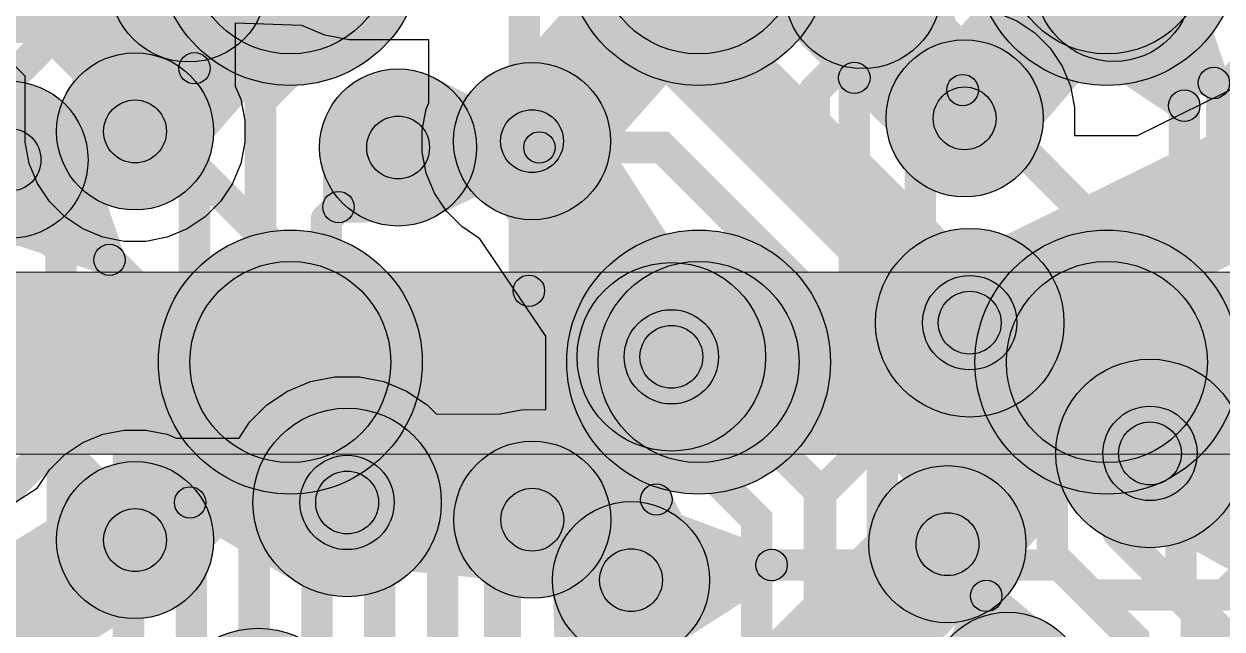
# Model space of a CAD drawing. Extents: x -8.7 to 8.7, y -8.7 to 8.7.
# Drawn here: x -3.674 to -1.767, y -6.925 to -5.962 of the extents above; entities that cross this region are included whole.
import ezdxf

# ---------------------------------------------------------------- set-up
doc = ezdxf.new("R2010")
doc.units = 0
doc.header["$MEASUREMENT"] = 0
doc.layers.get('0').update_dxf_attribs({"color": 1, "linetype": 'CONTINUOUS'})
for name, color, linetype in [('BOTTOMSOLDERMASK', 111, 'CONTINUOUS'), ('DRILL_1', 232, 'CONTINUOUS'), ('DRILL_2', 3, 'CONTINUOUS'), ('DRILL_3', 254, 'CONTINUOUS'), ('L01', 3, 'CONTINUOUS'), ('L02', 241, 'CONTINUOUS'), ('L03', 151, 'CONTINUOUS'), ('L04', 1, 'CONTINUOUS'), ('TOPSOLDERMASK', 4, 'CONTINUOUS')]:
    doc.layers.add(name, color=color, linetype=linetype)

# ---------------------------------------------------------------- blocks, each defined once
blk = doc.blocks.new('_DCODE_19')
h = blk.add_hatch(color=256)
edge = h.paths.add_edge_path()
edge.add_arc((0, 0), 0.15999, 0, 360)
blk.add_circle((0, 0), 0.16)
blk = doc.blocks.new('_DCODE_20')
h = blk.add_hatch(color=256)
edge = h.paths.add_edge_path()
edge.add_arc((0, 0), 0.05, 0, 360)
blk.add_circle((0, 0), 0.05)
blk = doc.blocks.new('_DCODE_21')
h = blk.add_hatch(color=256)
edge = h.paths.add_edge_path()
edge.add_arc((0, 0), 0.075, 0, 360)
blk.add_circle((0, 0), 0.075)
blk = doc.blocks.new('_DCODE_24')
h = blk.add_hatch(color=256)
edge = h.paths.add_edge_path()
edge.add_arc((0, 0), 0.025, 0, 360)
blk.add_circle((0, 0), 0.025)
blk = doc.blocks.new('FINGER_100X250OBR_L01')
at = {"const_width": 0.04}
for points in [[(0.02, 0.035, 1), (-0.02, 0.035, 1)], [(0.02, -0.035, 1), (-0.02, -0.035, 1)]]:
    blk.add_lwpolyline(points, format="xyb", close=True, dxfattribs=at)
at = {"const_width": 0.08}
blk.add_lwpolyline([(0, -0.035), (0, 0.035)], dxfattribs=at)
blk = doc.blocks.new('_DCODE_23')
h = blk.add_hatch(color=256)
edge = h.paths.add_edge_path()
edge.add_arc((0, 0), 0.12499, 0, 360)
blk.add_circle((0, 0), 0.125)
blk = doc.blocks.new('_DCODE_40')
h = blk.add_hatch(color=256)
edge = h.paths.add_edge_path()
edge.add_arc((0, 0), 0.15, 0, 360)
blk.add_circle((0, 0), 0.15)
blk = doc.blocks.new('_DCODE_47')
h = blk.add_hatch(color=256)
edge = h.paths.add_edge_path()
edge.add_arc((0, 0), 0.21, 0, 360)
blk.add_circle((0, 0), 0.21)
blk = doc.blocks.new('FINGER_100X250OBR_TOPSOLDERMASK')
at = {"const_width": 0.12}
for points in [[(0.06, 0.025, 1), (-0.06, 0.025, 1)], [(0.06, -0.025, 1), (-0.06, -0.025, 1)]]:
    blk.add_lwpolyline(points, format="xyb", close=True, dxfattribs=at)
at = {"const_width": 0.24}
blk.add_lwpolyline([(0, -0.025), (0, 0.025)], dxfattribs=at)

msp = doc.modelspace()

# ---------------------------------------------------------------- hatches: boundary and pattern name
at = {"layer": 'TOPSOLDERMASK'}
msp.add_hatch(color=256, dxfattribs=at).paths.add_polyline_path([(-5.82213, 5.85628), (-5.94736, 5.8366), (-6.62182, 4.80612), (-6.620039999999999, 4.71309), (-6.61635, 4.711880000000001), (-6.616410000000001, 3.82778), (-6.6466, 3.82778), (-6.6471, -4.03837), (-6.615889999999999, -4.03837), (-6.61592, -4.52879), (-6.6172, -4.529059999999999), (-6.6172, -4.60695), (-5.86027, -5.83361), (-4.36774, -6.64124), (-4.36859, -6.646030000000001), (4.07308, -6.64657), (4.06789, -6.61715), (5.53415, -5.73635), (5.53766, -5.63462), (5.44294, -5.50658), (5.34647, -5.50307), (3.90162, -6.35761), (-4.2364, -6.357069999999999), (-4.2357, -6.35554), (-4.30835, -6.28289), (-5.6105, -5.62135), (-6.32696, -4.48393), (-6.326919999999999, -3.89874), (-6.35709, -3.90406), (-6.357080000000001, -3.78827), (-6.36165, -3.765330000000001), (-6.36165, -3.73085), (-6.357080000000001, -3.70789), (-6.35669, 2.45571), (-6.36163, 2.48054), (-6.36163, 2.51502), (-6.35668, 2.53988), (-6.35661, 3.72058), (-6.32642, 3.72058), (-6.32641, 3.88905), (-6.33143, 3.91427), (-6.33143, 3.94875), (-6.3264, 3.974), (-6.32636, 4.63291), (-6.326890000000001, 4.63316), (-5.700480000000001, 5.65949), (-5.700480000000001, 5.75788)])

# ---------------------------------------------------------------- linework, layer by layer
at = {"layer": 'L01', "const_width": 0.05}
for points in [[(-3.21191, -5.77657), (-3.21191, -5.99883)], [(-2.87732, -6.50164), (-2.87732, -5.794519999999999)], [(-2.13872, -5.99119), (-2.13872, -5.80741)], [(-2.77227, -6.50165), (-2.77227, -5.9176)], [(-2.24702, -6.09949), (-2.13872, -5.99119)], [(-3.21191, -5.99883), (-3.29752, -6.08444), (-3.29752, -6.501609999999999)], [(-3.40257, -6.501609999999999), (-3.40257, -6.03263)], [(-2.35207, -6.50167), (-2.35207, -6.047940000000001)], [(-2.24702, -6.50168), (-2.24702, -6.09949)], [(-1.82682, -6.09216), (-1.82682, -6.50171)], [(-3.19247, -6.27271), (-3.17324, -6.253480000000001)], [(-3.19247, -6.50162), (-3.19247, -6.27271)], [(-3.72688, -7.376230000000001), (-3.61267, -7.26202), (-3.61267, -6.50159)], [(-3.50762, -6.5016), (-3.50762, -7.3237)], [(-3.40257, -6.501609999999999), (-3.40755, -6.50659)], [(-3.40755, -6.50659), (-3.40755, -7.365069999999999)], [(-3.29752, -6.501609999999999), (-3.29752, -6.58825)], [(-3.19247, -6.50162), (-3.19247, -6.624639999999999)], [(-3.08742, -6.66103), (-3.08742, -6.50163)], [(-2.88432, -7.76152), (-2.8806, -7.75312), (-2.8806, -7.53216), (-3.00755, -7.40521), (-3.00755, -6.7226), (-2.98237, -6.69742), (-2.98237, -6.50163)], [(-2.87732, -6.50164), (-2.87732, -6.733810000000001)], [(-2.66722, -6.50165), (-2.66722, -6.71862)], [(-2.53712, -7.10313), (-2.50755, -7.036289999999999), (-2.50755, -6.750389999999999), (-2.56217, -6.69577), (-2.56217, -6.50166)], [(-2.44016, -7.43648), (-2.4, -7.396319999999999), (-2.4, -7.15463), (-2.40755, -7.14708), (-2.40755, -6.705189999999999), (-2.45712, -6.65562), (-2.45712, -6.50167)], [(-2.35207, -6.50167), (-2.35207, -6.606669999999999)], [(-2.14197, -6.50169), (-2.14197, -6.87195)], [(-1.90755, -7.105639999999999), (-1.90755, -6.93992), (-1.93414, -6.91333), (-1.93414, -6.913239999999999), (-2.03692, -6.810460000000001), (-2.03692, -6.5017)], [(-1.93187, -6.5017), (-1.93187, -6.77162)], [(-3.29752, -6.58825), (-3.30755, -6.59828)], [(-3.30755, -6.59828), (-3.30755, -7.406510000000001)], [(-3.19247, -6.624639999999999), (-3.20755, -6.63972)], [(-2.35207, -6.606669999999999), (-2.30755, -6.65119)], [(-3.20755, -6.63972), (-3.20755, -7.44795)], [(-3.10755, -6.68116), (-3.08742, -6.66103)], [(-2.30755, -6.65119), (-2.30755, -7.105639999999999)], [(-3.10755, -7.63081), (-3.10755, -6.68116)], [(-2.87732, -6.733810000000001), (-2.90755, -6.76404)], [(-2.90755, -6.76404), (-2.90755, -7.36377)], [(-1.93187, -6.77162), (-1.83414, -6.86935)], [(-1.83414, -6.86935), (-1.83414, -6.87189)], [(-1.83414, -6.87189), (-1.80755, -6.89848)], [(-1.80755, -6.89848), (-1.80755, -7.14708)]]:
    msp.add_lwpolyline(points, dxfattribs=at)
at = {"layer": 'L01', "const_width": 0.025}
for points in [[(-2.12622, -5.99119, 1), (-2.15122, -5.99119, 1)], [(-2.12622, -5.99119, 1), (-2.15122, -5.99119, 1)], [(-3.19941, -5.99883, 1), (-3.22441, -5.99883, 1)], [(-3.19941, -5.99883, 1), (-3.22441, -5.99883, 1)], [(-3.39007, -6.03263, 1), (-3.41507, -6.03263, 1)], [(-2.33957, -6.047940000000001, 1), (-2.36457, -6.047940000000001, 1)], [(-2.23452, -6.09949, 1), (-2.25952, -6.09949, 1)], [(-2.23452, -6.09949, 1), (-2.25952, -6.09949, 1)], [(-1.81432, -6.09216, 1), (-1.83932, -6.09216, 1)], [(-3.16074, -6.253480000000001, 1), (-3.18574, -6.253480000000001, 1)], [(-3.17997, -6.27271, 1), (-3.20497, -6.27271, 1)], [(-3.17997, -6.27271, 1), (-3.20497, -6.27271, 1)], [(-3.60017, -6.50159, 1), (-3.62517, -6.50159, 1)], [(-3.49512, -6.5016, 1), (-3.52012, -6.5016, 1)], [(-3.39505, -6.50659, 1), (-3.42005, -6.50659, 1)], [(-3.39007, -6.501609999999999, 1), (-3.41507, -6.501609999999999, 1)], [(-3.39007, -6.501609999999999, 1), (-3.41507, -6.501609999999999, 1)], [(-3.28502, -6.501609999999999, 1), (-3.31002, -6.501609999999999, 1)], [(-3.28502, -6.501609999999999, 1), (-3.31002, -6.501609999999999, 1)], [(-3.17997, -6.50162, 1), (-3.20497, -6.50162, 1)], [(-3.17997, -6.50162, 1), (-3.20497, -6.50162, 1)], [(-3.07492, -6.50163, 1), (-3.09992, -6.50163, 1)], [(-2.96987, -6.50163, 1), (-2.99487, -6.50163, 1)], [(-2.86482, -6.50164, 1), (-2.88982, -6.50164, 1)], [(-2.86482, -6.50164, 1), (-2.88982, -6.50164, 1)], [(-2.75977, -6.50165, 1), (-2.78477, -6.50165, 1)], [(-2.65472, -6.50165, 1), (-2.67972, -6.50165, 1)], [(-2.54967, -6.50166, 1), (-2.57467, -6.50166, 1)], [(-2.44462, -6.50167, 1), (-2.46962, -6.50167, 1)], [(-2.33957, -6.50167, 1), (-2.36457, -6.50167, 1)], [(-2.33957, -6.50167, 1), (-2.36457, -6.50167, 1)], [(-2.23452, -6.50168, 1), (-2.25952, -6.50168, 1)], [(-2.12947, -6.50169, 1), (-2.15447, -6.50169, 1)], [(-2.02442, -6.5017, 1), (-2.04942, -6.5017, 1)], [(-1.91937, -6.5017, 1), (-1.94437, -6.5017, 1)], [(-1.81432, -6.50171, 1), (-1.83932, -6.50171, 1)], [(-3.29505, -6.59828, 1), (-3.32005, -6.59828, 1)], [(-3.28502, -6.58825, 1), (-3.31002, -6.58825, 1)], [(-3.17997, -6.624639999999999, 1), (-3.20497, -6.624639999999999, 1)], [(-2.33957, -6.606669999999999, 1), (-2.36457, -6.606669999999999, 1)], [(-3.19505, -6.63972, 1), (-3.22005, -6.63972, 1)], [(-3.07492, -6.66103, 1), (-3.09992, -6.66103, 1)], [(-3.07492, -6.66103, 1), (-3.09992, -6.66103, 1)], [(-2.29505, -6.65119, 1), (-2.32005, -6.65119, 1)], [(-3.09505, -6.68116, 1), (-3.12005, -6.68116, 1)], [(-2.65472, -6.71862, 1), (-2.67972, -6.71862, 1)], [(-2.86482, -6.733810000000001, 1), (-2.88982, -6.733810000000001, 1)], [(-2.89505, -6.76404, 1), (-2.92005, -6.76404, 1)], [(-1.91937, -6.77162, 1), (-1.94437, -6.77162, 1)], [(-1.91937, -6.77162, 1), (-1.94437, -6.77162, 1)], [(-2.12947, -6.87195, 1), (-2.15447, -6.87195, 1)], [(-1.82164, -6.86935, 1), (-1.84664, -6.86935, 1)], [(-1.82164, -6.86935, 1), (-1.84664, -6.86935, 1)], [(-1.82164, -6.87189, 1), (-1.84664, -6.87189, 1)], [(-1.82164, -6.87189, 1), (-1.84664, -6.87189, 1)], [(-1.79505, -6.89848, 1), (-1.82005, -6.89848, 1)], [(-1.79505, -6.89848, 1), (-1.82005, -6.89848, 1)]]:
    msp.add_lwpolyline(points, format="xyb", close=True, dxfattribs=at)
at = {"layer": 'L01'}
for points in [[(-1.81395, -5.88946), (-1.80187, -6.09066), (-2.00824, -6.00084), (-1.84072, -6.11294)], [(-3.41936, -6.051159999999999), (-3.49165, -5.98566), (-3.38339, -6.04867), (-3.32081, -5.97384)], [(-2.37217, -6.06281), (-2.4342, -5.978940000000001), (-2.33515, -6.06635), (-2.25836, -5.99575)], [(-3.19824, -6.2532), (-3.19717, -6.15736), (-3.17296, -6.27848), (-3.07712, -6.27741)], [(-3.73781, -6.322719999999999), (-3.79242, -6.24899), (-3.70328, -6.32825), (-3.62839, -6.27524)], [(-2.6449, -6.70737), (-2.60151, -6.79345), (-2.67909, -6.696619999999999), (-2.76393, -6.742389999999999)], [(-2.62853, -6.94376), (-2.7847, -7.07117), (-2.83247, -6.85124), (-2.82548, -7.05267)], [(-2.12595, -6.852760000000001), (-2.03146, -6.931610000000001), (-2.16473, -6.861610000000001), (-2.21566, -6.97364)]]:
    msp.add_solid(points, dxfattribs=at)
at = {"layer": 'L02'}
for points, const_width in [([(-2.8702, -6.38662), (-3.20581, -6.38662), (-3.62505, -5.96738), (-3.80845, -5.96738), (-3.95514, -5.82069), (-4.03153, -5.68494)], 0.05), ([(-3.13691, -5.78766), (-3.41191, -5.89766)], 0.2), ([(-2.73616, -5.8685), (-2.26834, -6.33632)], 0.15), ([(-1.95123, -6.29582), (-2.17962, -6.06743)], 0.05), ([(-1.77962, -6.05606), (-1.63986, -6.195819999999999), (-1.25836, -6.195819999999999), (-1.177, -6.27718), (-0.9811, -6.27718), (-0.89554, -6.362740000000001), (-0.32877, -6.362740000000001), (-0.25734, -6.43417)], 0.05), ([(-4.12262, -6.13012), (-3.52941, -6.723330000000001), (-3.40961, -6.723330000000001)], 0.05), ([(-2.85344, -6.15868), (-2.65812, -6.15868), (-2.41834, -6.39846), (-2.41834, -6.5056), (-2.26156, -6.662380000000001), (-1.89838, -6.662380000000001), (-1.88132, -6.64532)], 0.05), ([(-2.26834, -6.33632), (-2.26834, -6.3374)], 0.15), ([(-2.26834, -6.3374), (-2.16836, -6.43738)], 0.15), ([(-1.30765, -6.29582), (-1.95123, -6.29582)], 0.05), ([(-3.53789, -6.33741), (-3.37697, -6.49833), (-3.06641, -6.49833), (-2.91688, -6.647860000000001), (-2.91688, -7.04168), (-2.95096, -7.075760000000001)], 0.05), ([(-2.48385, -6.822780000000001), (-2.02206, -6.822780000000001), (-1.97452, -6.87032), (-1.76197, -6.87032), (-1.58925, -6.6976)], 0.05)]:
    msp.add_lwpolyline(points, dxfattribs=dict(at, const_width=const_width))
for points, const_width in [([(-3.36191, -5.89766, 1), (-3.46191, -5.89766, 1)], 0.1), ([(-2.16712, -6.06743, 1), (-2.19212, -6.06743, 1)], 0.025), ([(-1.76712, -6.05606, 1), (-1.79212, -6.05606, 1)], 0.025), ([(-2.84094, -6.15868, 1), (-2.86594, -6.15868, 1)], 0.025), ([(-2.23084, -6.33632, 1), (-2.30584, -6.33632, 1)], 0.075), ([(-2.23084, -6.3374, 1), (-2.30584, -6.3374, 1)], 0.075), ([(-2.23084, -6.3374, 1), (-2.30584, -6.3374, 1)], 0.075), ([(-1.93873, -6.29582, 1), (-1.96373, -6.29582, 1)], 0.025), ([(-1.93873, -6.29582, 1), (-1.96373, -6.29582, 1)], 0.025), ([(-3.52539, -6.33741, 1), (-3.55039, -6.33741, 1)], 0.025), ([(-2.8577, -6.38662, 1), (-2.8827, -6.38662, 1)], 0.025), ([(-2.13086, -6.43738, 1), (-2.20586, -6.43738, 1)], 0.075), ([(-1.86882, -6.64532, 1), (-1.89382, -6.64532, 1)], 0.025), ([(-3.39711, -6.723330000000001, 1), (-3.42211, -6.723330000000001, 1)], 0.025), ([(-2.47135, -6.822780000000001, 1), (-2.49635, -6.822780000000001, 1)], 0.025)]:
    msp.add_lwpolyline(points, format="xyb", close=True, dxfattribs=dict(at, const_width=const_width))
for points in [[(-2.1876, -6.09112), (-2.37862, -6.02679), (-2.15593, -6.05945), (-2.22026, -5.86843)], [(-1.82026, -5.85706), (-1.75593, -6.048080000000001), (-1.97862, -6.01542), (-1.7876, -6.07975)], [(-3.02289, -6.0467), (-2.84233, -6.13628), (-3.02289, -6.270659999999999), (-2.84233, -6.181080000000001)], [(-3.57853, -6.138409999999999), (-3.5142, -6.32943), (-3.73689, -6.29677), (-3.54587, -6.3611)], [(-2.76598, -6.57802), (-2.89064, -6.401009999999999), (-2.65682, -6.34227), (-2.87245, -6.36172)], [(-3.42211, -6.701680000000001), (-3.23461, -6.59342), (-3.42211, -6.74498), (-3.23461, -6.85324)], [(-2.66431, -6.72962), (-2.4752, -6.79932), (-2.64031, -6.95227), (-2.4704, -6.84385)]]:
    msp.add_solid(points, dxfattribs=at)
at = {"layer": 'L03', "const_width": 0.2}
for points in [[(-3.85703, -5.648309999999999), (-3.49721, -6.00813)], [(-2.50118, -5.78766), (-2.17646, -6.11238)], [(-3.49721, -6.00813), (-3.49721, -6.13313)], [(-2.16836, -6.43738), (-1.54721, -6.13313)], [(-2.64334, -6.49166), (-2.86517, -6.14864)], [(-1.88132, -6.64532), (-1.5785, -6.81442)], [(-3.15961, -6.723330000000001), (-2.86471, -6.750760000000001)], [(-3.89122, -7.02835), (-3.49721, -6.78313)], [(-2.20381, -6.789739999999999), (-2.48983, -7.075760000000001)]]:
    msp.add_lwpolyline(points, dxfattribs=at)
at = {"layer": 'L03'}
for points in [[(-1.7447, -5.75271), (-1.84357, -5.75271), (-1.98393, -5.61235), (-2.08395, -5.61235), (-2.09419, -5.62766), (-2.11856, -5.65203), (-2.14723, -5.67119), (-2.17909, -5.68439), (-2.21289, -5.69111), (-2.28551, -5.69112), (-2.28551, -5.79114), (-2.13438, -5.94227), (-2.1254, -5.944059999999999), (-2.09354, -5.95726), (-2.06487, -5.97642), (-2.0405, -6.00079), (-2.02134, -6.02946), (-2.00814, -6.061319999999999), (-2.00142, -6.09512), (-2.00141, -6.13955), (-1.90139, -6.13955), (-1.69421, -6.03806)], [(-3.80014, -6.79494), (-3.65233, -6.70021), (-3.63317, -6.671539999999999), (-3.6088, -6.64717), (-3.58013, -6.628010000000001), (-3.54827, -6.61481), (-3.51446, -6.60809), (-3.47995, -6.60809), (-3.44615, -6.61481), (-3.43171, -6.62079), (-3.33169, -6.62079), (-3.31499, -6.5958), (-3.28714, -6.56795), (-3.25437, -6.54605), (-3.21796, -6.53097), (-3.17932, -6.52329), (-3.13989, -6.52329), (-3.10126, -6.53097), (-3.06485, -6.54605), (-3.03208, -6.56795), (-3.01706, -6.58297), (-2.91577, -6.582439999999999), (-2.88196, -6.57572), (-2.84338, -6.575710000000001), (-2.84338, -6.45864), (-2.94809, -6.30376), (-2.97676, -6.2846), (-3.00113, -6.26023), (-3.02029, -6.23156), (-3.03349, -6.1997), (-3.04021, -6.16589), (-3.04021, -6.13138), (-3.03349, -6.097580000000001), (-3.02941, -6.087730000000001), (-3.02942, -5.9877), (-3.15662, -5.9877), (-3.19526, -5.98002), (-3.23167, -5.96494), (-3.33761, -5.961), (-3.33761, -6.06102), (-3.32889, -6.08207), (-3.32217, -6.11587), (-3.32217, -6.15038), (-3.32889, -6.18419), (-3.34209, -6.21605), (-3.36125, -6.24472), (-3.38562, -6.26909), (-3.41429, -6.28825), (-3.44615, -6.30145), (-3.47995, -6.30817), (-3.51446, -6.30817), (-3.54827, -6.30145), (-3.58013, -6.28825), (-3.6088, -6.26909), (-3.63317, -6.24472), (-3.65233, -6.21605), (-3.66553, -6.18419), (-3.67225, -6.15038), (-3.67225, -6.04528), (-4.00707, -5.710459999999999)]]:
    msp.add_lwpolyline(points, dxfattribs=at)
at = {"layer": 'L03', "const_width": 0.1}
for points in [[(-3.44721, -6.00813, 1), (-3.54721, -6.00813, 1)], [(-2.12646, -6.11238, 1), (-2.22646, -6.11238, 1)], [(-3.44721, -6.13313, 1), (-3.54721, -6.13313, 1)], [(-2.81517, -6.14864, 1), (-2.91517, -6.14864, 1)], [(-2.11836, -6.43738, 1), (-2.21836, -6.43738, 1)], [(-2.59334, -6.49166, 1), (-2.69334, -6.49166, 1)], [(-1.83132, -6.64532, 1), (-1.93132, -6.64532, 1)], [(-3.10961, -6.723330000000001, 1), (-3.20961, -6.723330000000001, 1)], [(-2.81471, -6.750760000000001, 1), (-2.91471, -6.750760000000001, 1)], [(-3.44721, -6.78313, 1), (-3.54721, -6.78313, 1)], [(-2.15381, -6.789739999999999, 1), (-2.25381, -6.789739999999999, 1)]]:
    msp.add_lwpolyline(points, format="xyb", close=True, dxfattribs=at)
at = {"layer": 'L04'}
for points, const_width in [([(-3.615, -5.565), (-3.615, -5.968059999999999)], 0.05), ([(-3.25, -5.85), (-3.49721, -6.13313)], 0.2), ([(-2.6, -5.85), (-2.86517, -6.14864)], 0.2), ([(-1.95, -5.85), (-2.17646, -6.11238)], 0.2), ([(-2.275, -5.928059999999999), (-2.41562, -6.068680000000001)], 0.05), ([(-1.62219, -5.92525), (-1.76696, -6.07002)], 0.05), ([(-3.615, -5.968059999999999), (-3.740180000000001, -6.09324)], 0.05), ([(-2.41562, -6.068680000000001), (-2.41562, -6.23626)], 0.05), ([(-1.76696, -6.07002), (-1.76696, -6.22881)], 0.05), ([(-3.740180000000001, -6.197030000000001), (-3.615, -6.32221)], 0.05), ([(-2.41562, -6.23626), (-2.28667, -6.36521)], 0.05), ([(-1.76696, -6.22881), (-1.665, -6.330769999999999)], 0.05), ([(-3.615, -6.32221), (-3.615, -6.618060000000001)], 0.05), ([(-2.28667, -6.36521), (-2.28667, -6.58973)], 0.05), ([(-3.25, -6.5), (-3.49721, -6.78313)], 0.2), ([(-2.6, -6.5), (-2.86471, -6.750760000000001)], 0.2), ([(-1.95, -6.5), (-2.20381, -6.789739999999999)], 0.2), ([(-2.28667, -6.58973), (-2.4056, -6.708660000000001)], 0.05), ([(-3.615, -6.618060000000001), (-3.73835, -6.741410000000001)], 0.05), ([(-1.665, -6.618060000000001), (-1.83194, -6.785)], 0.05), ([(-2.4056, -6.708660000000001), (-2.4056, -6.8974)], 0.05), ([(-1.83194, -6.785), (-1.83194, -6.865)], 0.05), ([(-1.83194, -6.865), (-1.65497, -7.04197)], 0.05), ([(-3.73835, -6.8994), (-3.615, -7.02275)], 0.05), ([(-2.4056, -6.8974), (-2.28902, -7.01398)], 0.05)]:
    msp.add_lwpolyline(points, dxfattribs=dict(at, const_width=const_width))
for points, const_width in [([(-3.6025, -5.968059999999999, 1), (-3.6275, -5.968059999999999, 1)], 0.025), ([(-2.12646, -6.11238, 1), (-2.22646, -6.11238, 1)], 0.1), ([(-3.44721, -6.13313, 1), (-3.54721, -6.13313, 1)], 0.1), ([(-2.40312, -6.068680000000001, 1), (-2.42812, -6.068680000000001, 1)], 0.025), ([(-1.75446, -6.07002, 1), (-1.77946, -6.07002, 1)], 0.025), ([(-2.81517, -6.14864, 1), (-2.91517, -6.14864, 1)], 0.1), ([(-2.40312, -6.23626, 1), (-2.42812, -6.23626, 1)], 0.025), ([(-1.75446, -6.22881, 1), (-1.77946, -6.22881, 1)], 0.025), ([(-3.6025, -6.32221, 1), (-3.6275, -6.32221, 1)], 0.025), ([(-2.27417, -6.36521, 1), (-2.29917, -6.36521, 1)], 0.025), ([(-3.2, -6.5, 1), (-3.3, -6.5, 1)], 0.1), ([(-2.55, -6.5, 1), (-2.65, -6.5, 1)], 0.1), ([(-1.9, -6.5, 1), (-2, -6.5, 1)], 0.1), ([(-2.27417, -6.58973, 1), (-2.29917, -6.58973, 1)], 0.025), ([(-3.6025, -6.618060000000001, 1), (-3.6275, -6.618060000000001, 1)], 0.025), ([(-2.81471, -6.750760000000001, 1), (-2.91471, -6.750760000000001, 1)], 0.1), ([(-3.44721, -6.78313, 1), (-3.54721, -6.78313, 1)], 0.1), ([(-2.3931, -6.708660000000001, 1), (-2.4181, -6.708660000000001, 1)], 0.025), ([(-2.15381, -6.789739999999999, 1), (-2.25381, -6.789739999999999, 1)], 0.1), ([(-1.81944, -6.785, 1), (-1.84444, -6.785, 1)], 0.025), ([(-1.81944, -6.865, 1), (-1.84444, -6.865, 1)], 0.025), ([(-2.3931, -6.8974, 1), (-2.4181, -6.8974, 1)], 0.025)]:
    msp.add_lwpolyline(points, format="xyb", close=True, dxfattribs=dict(at, const_width=const_width))
at = {"layer": 'TOPSOLDERMASK'}
for points in [[(-6.6466, 3.82778), (-6.6471, -4.03837), (-6.615889999999999, -4.03837), (-6.61592, -4.52879), (-6.6172, -4.529059999999999), (-6.6172, -4.60695), (-5.86027, -5.83361), (-4.36774, -6.64124), (-4.36859, -6.646030000000001), (4.07308, -6.64657)], [(3.90162, -6.35761), (-4.2364, -6.357069999999999), (-4.2357, -6.35554), (-4.30835, -6.28289), (-5.6105, -5.62135), (-6.32696, -4.48393), (-6.326919999999999, -3.89874), (-6.35709, -3.90406), (-6.357080000000001, -3.78827), (-6.36165, -3.765330000000001), (-6.36165, -3.73085), (-6.357080000000001, -3.70789), (-6.35669, 2.45571)]]:
    msp.add_lwpolyline(points, dxfattribs=at)

# ---------------------------------------------------------------- block references
at = {"layer": 'BOTTOMSOLDERMASK'}
for p in [(-3.25, -5.85), (-2.6, -5.85), (-1.95, -5.85), (-3.25, -6.5), (-2.6, -6.5), (-1.95, -6.5)]:
    msp.add_blockref('_DCODE_19', p, dxfattribs=at)
at = {"layer": 'DRILL_1'}
for p in [(-2.17646, -6.11238), (-3.49721, -6.13313), (-2.86517, -6.14864), (-3.07844, -6.15868), (-3.69699, -6.17831), (-2.16836, -6.43738), (-2.64334, -6.49166), (-1.88132, -6.64532), (-3.15961, -6.723330000000001), (-2.86471, -6.750760000000001), (-3.49721, -6.78313), (-2.20381, -6.789739999999999), (-2.70755, -6.8469)]:
    msp.add_blockref('_DCODE_20', p, dxfattribs=at)
at = {"layer": 'DRILL_2'}
for p in [(-2.16836, -6.43738), (-2.64334, -6.49166), (-1.88132, -6.64532), (-3.15961, -6.723330000000001)]:
    msp.add_blockref('_DCODE_21', p, dxfattribs=at)
at = {"layer": 'DRILL_3'}
for p in [(-2.17646, -6.11238), (-3.49721, -6.13313), (-2.86517, -6.14864), (-2.86471, -6.750760000000001), (-3.49721, -6.78313), (-2.20381, -6.789739999999999)]:
    msp.add_blockref('_DCODE_20', p, dxfattribs=at)
at = {"layer": 'L01'}
for name, p in [('_DCODE_23', (-3.41191, -5.89766)), ('_DCODE_23', (-1.93872, -5.89696)), ('_DCODE_23', (-2.33872, -5.90833)), ('_DCODE_24', (-3.40257, -6.03263)), ('_DCODE_24', (-2.35207, -6.047940000000001)), ('_DCODE_23', (-3.07844, -6.15868)), ('_DCODE_23', (-3.69699, -6.17831)), ('_DCODE_24', (-1.82682, -6.09216)), ('_DCODE_24', (-3.17324, -6.253480000000001)), ('_DCODE_24', (-2.66722, -6.71862)), ('_DCODE_23', (-2.70755, -6.8469)), ('_DCODE_24', (-2.14197, -6.87195)), ('_DCODE_23', (-2.10755, -7.02278))]:
    msp.add_blockref(name, p, dxfattribs=at)
at = {"layer": 'L01', "rotation": 179.9962315}
for p in [(-3.61267, -6.50159), (-3.50762, -6.5016), (-3.40257, -6.501609999999999), (-3.29752, -6.501609999999999), (-3.19247, -6.50162), (-3.08742, -6.50163), (-2.98237, -6.50163), (-2.87732, -6.50164), (-2.77227, -6.50165), (-2.66722, -6.50165), (-2.56217, -6.50166), (-2.45712, -6.50167), (-2.35207, -6.50167), (-2.24702, -6.50168), (-2.14197, -6.50169), (-2.03692, -6.5017), (-1.93187, -6.5017), (-1.82682, -6.50171)]:
    msp.add_blockref('FINGER_100X250OBR_L01', p, dxfattribs=at)
at = {"layer": 'L02'}
for name, p in [('_DCODE_23', (-3.41191, -5.89766)), ('_DCODE_23', (-1.93872, -5.89696)), ('_DCODE_23', (-2.33872, -5.90833)), ('_DCODE_23', (-3.07844, -6.15868)), ('_DCODE_24', (-2.17962, -6.06743)), ('_DCODE_24', (-1.77962, -6.05606)), ('_DCODE_23', (-3.69699, -6.17831)), ('_DCODE_24', (-2.85344, -6.15868)), ('_DCODE_40', (-2.16836, -6.43738)), ('_DCODE_24', (-3.53789, -6.33741)), ('_DCODE_40', (-2.64334, -6.49166)), ('_DCODE_24', (-2.8702, -6.38662)), ('_DCODE_40', (-1.88132, -6.64532)), ('_DCODE_40', (-3.15961, -6.723330000000001)), ('_DCODE_24', (-3.40961, -6.723330000000001)), ('_DCODE_23', (-2.70755, -6.8469)), ('_DCODE_24', (-2.48385, -6.822780000000001)), ('_DCODE_23', (-2.10755, -7.02278)), ('_DCODE_40', (-3.30096, -7.07333))]:
    msp.add_blockref(name, p, dxfattribs=at)
at = {"layer": 'L03'}
for name, p in [('_DCODE_23', (-2.17646, -6.11238)), ('_DCODE_23', (-3.49721, -6.13313)), ('_DCODE_23', (-2.86517, -6.14864)), ('_DCODE_40', (-2.16836, -6.43738)), ('_DCODE_40', (-2.64334, -6.49166)), ('_DCODE_40', (-1.88132, -6.64532)), ('_DCODE_40', (-3.15961, -6.723330000000001)), ('_DCODE_23', (-2.86471, -6.750760000000001)), ('_DCODE_23', (-3.49721, -6.78313)), ('_DCODE_23', (-2.20381, -6.789739999999999)), ('_DCODE_40', (-3.30096, -7.07333))]:
    msp.add_blockref(name, p, dxfattribs=at)
at = {"layer": 'L04'}
for name, p in [('_DCODE_47', (-3.25, -5.85)), ('_DCODE_47', (-2.6, -5.85)), ('_DCODE_47', (-1.95, -5.85)), ('_DCODE_23', (-2.17646, -6.11238)), ('_DCODE_23', (-3.49721, -6.13313)), ('_DCODE_23', (-2.86517, -6.14864)), ('_DCODE_47', (-3.25, -6.5)), ('_DCODE_47', (-2.6, -6.5)), ('_DCODE_47', (-1.95, -6.5)), ('_DCODE_23', (-2.86471, -6.750760000000001)), ('_DCODE_23', (-3.49721, -6.78313)), ('_DCODE_23', (-2.20381, -6.789739999999999))]:
    msp.add_blockref(name, p, dxfattribs=at)
at = {"layer": 'TOPSOLDERMASK', "rotation": 179.9962315}
for p in [(-3.71772, -6.50159), (-3.61267, -6.50159), (-3.50762, -6.5016), (-3.40257, -6.501609999999999), (-3.29752, -6.501609999999999), (-3.19247, -6.50162), (-3.08742, -6.50163), (-2.98237, -6.50163), (-2.87732, -6.50164), (-2.77227, -6.50165), (-2.66722, -6.50165), (-2.56217, -6.50166), (-2.45712, -6.50167), (-2.35207, -6.50167), (-2.24702, -6.50168), (-2.14197, -6.50169), (-2.03692, -6.5017), (-1.93187, -6.5017), (-1.82682, -6.50171), (-1.72177, -6.50172)]:
    msp.add_blockref('FINGER_100X250OBR_TOPSOLDERMASK', p, dxfattribs=at)

doc.saveas('drawing.dxf')
